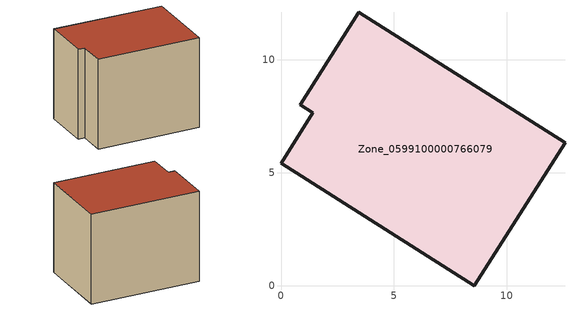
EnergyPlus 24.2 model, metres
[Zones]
Zone_0599100000766079
 floor ground (C_G): 3.45,12.12 12.57,6.33 8.56,0 0,5.43 1.41,7.66 0.86,8.02 z1.63
 wall outside (C_F): 8.56,0 12.57,6.33 3.45,12.12 0.86,8.02 1.41,7.66 0,5.43 8.56,0 z1.63:10.49
 roof outside (C_R): 12.57,6.33 3.45,12.12 0.86,8.02 1.41,7.66 0,5.43 8.56,0 z10.49
[BUILDING]
Pand.0599100000766079: North Axis=0; Terrain=City; Loads Convergence Tolerance Value=0.04; Temperature Convergence Tolerance Value=0.4; Solar Distribution=FullExterior; Maximum Number of Warmup Days=25; Minimum Number of Warmup Days=1
[Site:Location]
Rotterdam.The.Hague.AP_ZH_NLD Design_Conditions: Latitude=51.96; Longitude=4.45; Time Zone=1; Elevation=-4.5
[SITE:GROUNDTEMPERATURE:BUILDINGSURFACE]
18, 18, 18, 18, 18, 18, 18, 18, 18, 18, 18, 18
[MATERIAL] Thermal Absorptance=0.9; Solar Absorptance=0.7; Visible Absorptance=0.7
Name | Roughness | Thickness | Conductivity | Density | Specific Heat
G.TI.2006-2014 | MediumSmooth | 0.15 | 0.06 | 540 | 1210
F.TI.2006-2014 | Rough | 0.3 | 0.12 | 1920 | 840
R.TI.2006-2014 | MediumRough | 0.2 | 0.08 | 1500 | 1000
[CONSTRUCTION]
C_G: G.TI.2006-2014
C_F: F.TI.2006-2014
C_R: R.TI.2006-2014
[ZONE]
Zone_0599100000766079: Type=1; Multiplier=1; Ceiling Height=Autocalculate; Volume=Autocalculate; Floor Area=autocalculate; Part of Total Floor Area=Yes
[ZONEINFILTRATION:DESIGNFLOWRATE]
Infil_Zone_0599100000766079: Zone or ZoneList or Space or SpaceList=Zone_0599100000766079; Schedule=AlwaysOn; Design Flow Rate Calculation Method=Flow/Area; Flow Rate per Floor Area=0.0015; Constant Term Coefficient=1; Temperature Term Coefficient=0; Velocity Term Coefficient=0; Velocity Squared Term Coefficient=0
[HVACTEMPLATE:ZONE:IDEALLOADSAIRSYSTEM]
Zone_0599100000766079: Maximum Heating Supply Air Temperature=50; Minimum Cooling Supply Air Temperature=13; Maximum Heating Supply Air Humidity Ratio=0.0156; Minimum Cooling Supply Air Humidity Ratio=0.0077; Heating Limit=NoLimit; Cooling Limit=NoLimit; Dehumidification Control Type=ConstantSensibleHeatRatio; Cooling Sensible Heat Ratio=0.7; Dehumidification Setpoint=60; Humidification Control Type=None; Humidification Setpoint=30; Outdoor Air Method=None; Outdoor Air Flow Rate per Person=0.00944; Outdoor Air Flow Rate per Zone Floor Area=0; Outdoor Air Flow Rate per Zone=0; Demand Controlled Ventilation Type=None; Outdoor Air Economizer Type=NoEconomizer; Heat Recovery Type=None; Sensible Heat Recovery Effectiveness=0.7; Latent Heat Recovery Effectiveness=0.65
[ZONECONTROL:THERMOSTAT]
ThermostatControl_Zone_0599100000766079: Zone or ZoneList=Zone_0599100000766079; Control Type Schedule=DualSetpointControlType; Control 1=Thermostat_Zone_0599100000766079; Temperature Difference Between Cutout And Setpoint=0
[THERMOSTATSETPOINT:DUALSETPOINT]
Thermostat_Zone_0599100000766079: Heating Setpoint Temperature Schedule=HeatingSetpoint_Zone_0599100000766079; Cooling Setpoint Temperature Schedule=CoolingSetpoint_Zone_0599100000766079
[SCHEDULE:COMPACT]
HeatingSetpoint_Zone_0599100000766079: Through: 12/31, For: AllDays, Until: 24:00, 21
CoolingSetpoint_Zone_0599100000766079: Through: 12/31, For: AllDays, Until: 24:00, 24
DualSetpointControlType: Through: 12/31, For: AllDays, Until: 24:00, 4
AlwaysOn: Through: 12/31, For: AllDays, Until: 24:00, 1
